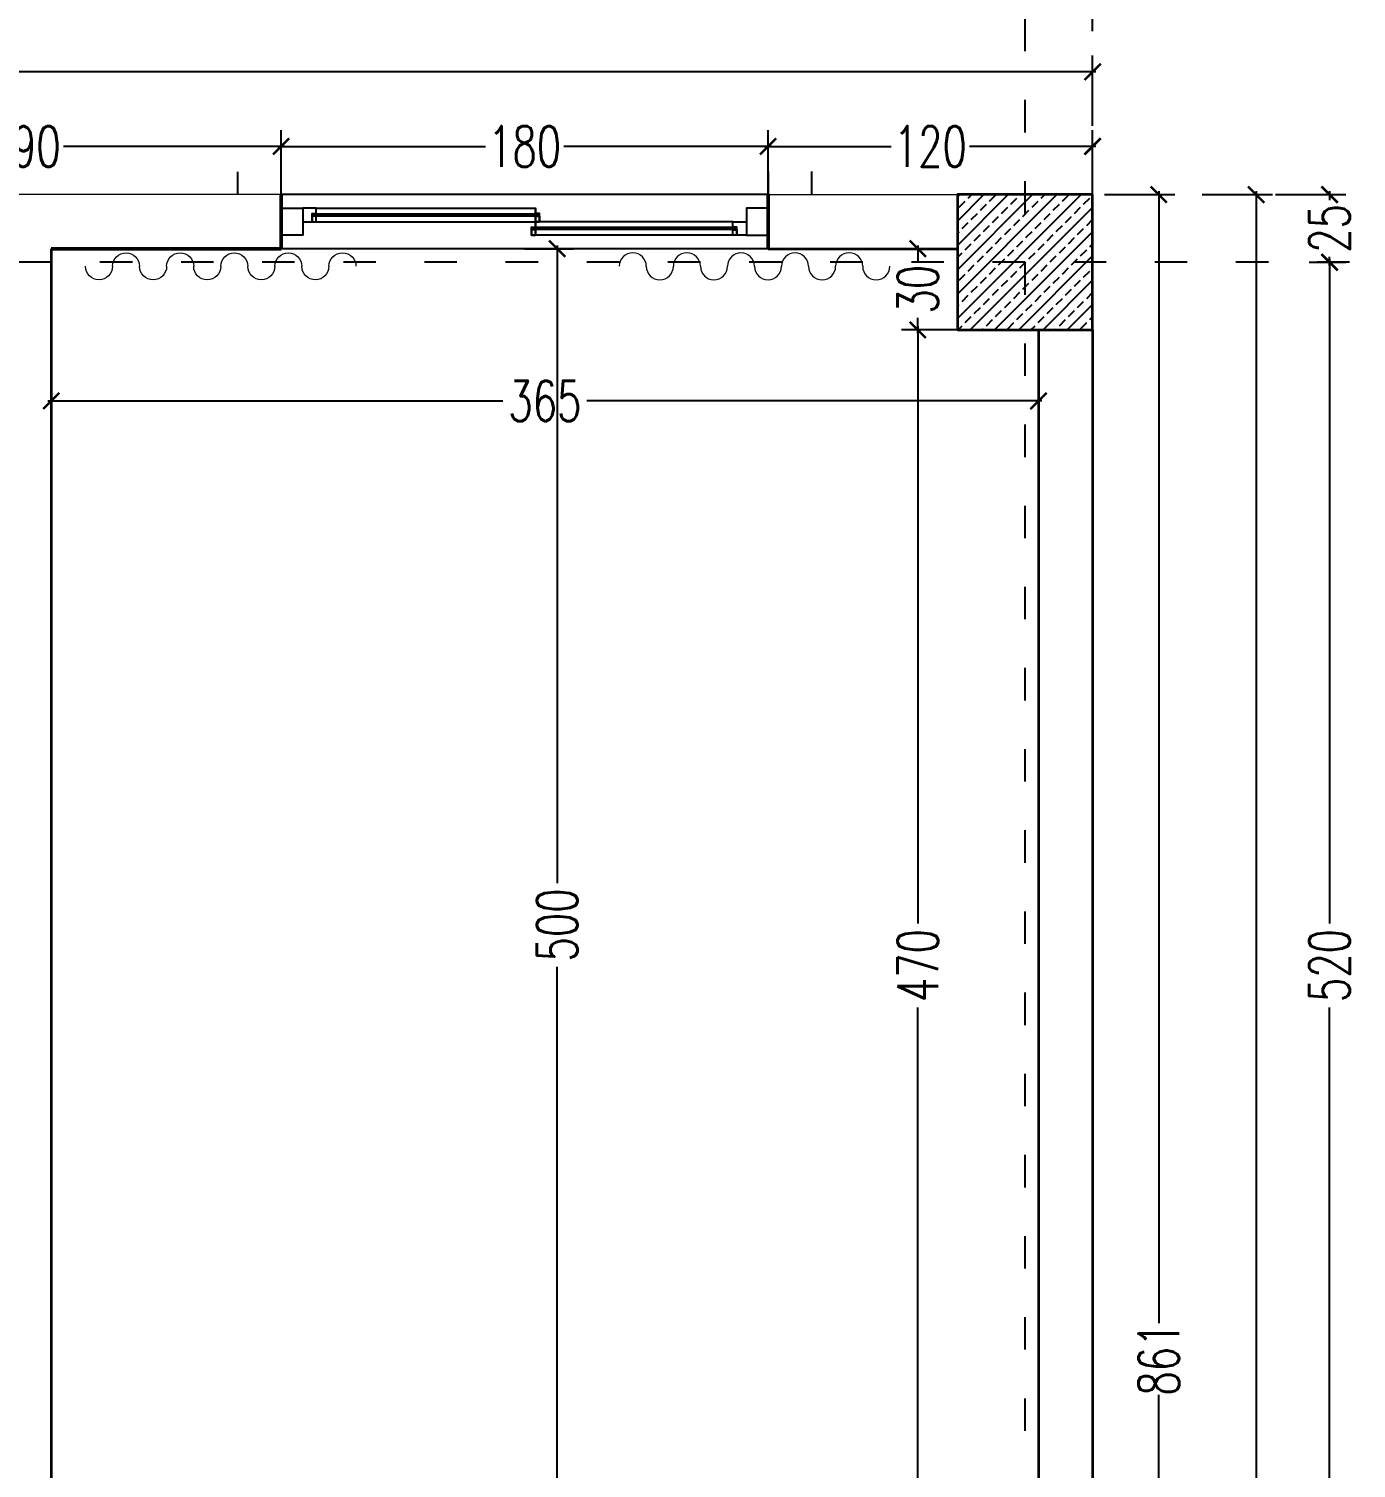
# Model space of a CAD drawing. Header units: centimetres. Extents: x -3207095 to 15275363, y -32656 to 4798027.
# Drawn here: x 701402 to 701893, y 4439414 to 4439946 of the extents above; entities that cross this region are included whole.
import ezdxf

# ---------------------------------------------------------------- set-up
doc = ezdxf.new("R2010")
doc.units = ezdxf.units.CM
doc.linetypes.add('ACAD_ISO03W100', pattern=[30, 12, -18])
doc.linetypes.add('DUZ', pattern=[500, 500])
doc.layers.get('0').update_dxf_attribs({"color": 1, "linetype": 'DUZ'})
for name, color, linetype in [('AGAC', 116, 'Continuous'), ('DIM', 1, 'DUZ'), ('KOLTAR_F', 145, 'Continuous'), ('PEN', 161, 'Continuous'), ('söve', 26, 'DUZ')]:
    doc.layers.add(name, color=color, linetype=linetype)
for name, color, linetype, lineweight in [('cam', 143, 'Continuous', 20), ('DUV', 220, 'Continuous', 50), ('DUVAR', 7, 'Continuous', 35), ('FE_PERDE', 205, 'Continuous', 15), ('gor25', 142, 'Continuous', 25), ('iç duvar', 7, 'Continuous', 50), ('KOLON_F', 3, 'Continuous', 35)]:
    doc.layers.add(name, color=color, linetype=linetype, lineweight=lineweight)
doc.styles.add('DIM', font='ROMANSTW.SHX', dxfattribs={"width": 0.7})
doc.dimstyles.new('1_100', dxfattribs={"dimtxt": 15, "dimasz": 6, "dimexe": 6, "dimexo": 0, "dimgap": 2, "dimtad": 0, "dimdec": 1, "dimzin": 11, "dimdsep": 46, "dimtxsty": 'DIM', "dimblk": 'ARCHTICK', "dimcen": 3, "dimdle": 1.25, "dimclrt": 2, "dimadec": 0, "dimazin": 0, "dimtfac": 1.25, "dimtdec": 1, "dimtix": 1, "dimtofl": 0, "dimtmove": 1, "dimatfit": 3, "dimldrblk": 'ARCHTICK', "dimfxl": 20, "dimfxlon": 1, "dimtolj": 1, "dimtzin": 0, "dimarcsym": 0})

# ---------------------------------------------------------------- blocks, each defined once
blk = doc.blocks.new('GEN_BLOCK00601')
at = {"linetype": 'Continuous', "ltscale": 50}
for centre, start, end in [((50, 50), 0, 180), ((250, 50), 0, 180), ((450, 50), 0, 180), ((650, 50), 0, 180), ((850, 50), 0, 180), ((150, 50), 180, 0), ((350, 50), 180, 0), ((550, 50), 180, 0), ((750, 50), 180, 0), ((950, 50), 180, 0)]:
    blk.add_arc(centre, 50, start, end, dxfattribs=at)
for tag in ['Sfb', 'FLOOR']:
    blk.add_attdef(tag, (0, 0), '', height=1)
blk = doc.blocks.new('_ArchTick')
at = {"color": 0, "linetype": 'ByBlock', "const_width": 0.15}
blk.add_lwpolyline([(-0.5, -0.5), (0.5, 0.5)], dxfattribs=at)
blk = doc.blocks.new('*D4810')
at = {"layer": 'Defpoints', "color": 0, "linetype": 'Continuous', "lineweight": 5, "transparency": 16777216}
for p in [(701495.1, 4439902.39), (701305.1, 4439884.58), (701495.1, 4439884.58)]:
    blk.add_point(p, dxfattribs=at)
at = {"layer": 'DIM', "color": 0, "linetype": 'Continuous', "lineweight": -2, "transparency": 16777216}
for p, q in [((701305.1, 4439884.58), (701305.1, 4439908.39)), ((701495.1, 4439884.58), (701495.1, 4439908.39)), ((701303.85, 4439902.39), (701385.6, 4439902.39)), ((701496.35, 4439902.39), (701414.6, 4439902.39))]:
    blk.add_line(p, q, dxfattribs=at)
at = {"layer": 'DIM', "color": 0, "linetype": 'Continuous', "lineweight": -2, "transparency": 16777216, "xscale": 6, "yscale": 6, "zscale": 6, "rotation": 180}
blk.add_blockref('_ArchTick', (701305.1, 4439902.39), dxfattribs=at)
at = {"layer": 'DIM', "color": 0, "linetype": 'Continuous', "lineweight": -2, "transparency": 16777216, "xscale": 6, "yscale": 6, "zscale": 6}
blk.add_blockref('_ArchTick', (701495.1, 4439902.39), dxfattribs=at)
at = {"layer": 'DIM', "color": 2, "linetype": 'Continuous', "lineweight": 5, "transparency": 16777216, "insert": (701400.1, 4439902.39), "char_height": 15, "attachment_point": 5, "style": 'DIM'}
blk.add_mtext('\\A1;190', dxfattribs=at)
blk = doc.blocks.new('*D4811')
at = {"layer": 'Defpoints', "color": 0, "linetype": 'Continuous', "lineweight": 5, "transparency": 16777216}
for p in [(701675.1, 4439902.39), (701495.1, 4439884.58), (701675.1, 4439884.58)]:
    blk.add_point(p, dxfattribs=at)
at = {"layer": 'DIM', "color": 0, "linetype": 'Continuous', "lineweight": -2, "transparency": 16777216}
for p, q in [((701495.1, 4439884.58), (701495.1, 4439908.39)), ((701675.1, 4439884.58), (701675.1, 4439908.39)), ((701493.85, 4439902.39), (701570.6, 4439902.39)), ((701676.35, 4439902.39), (701599.6, 4439902.39))]:
    blk.add_line(p, q, dxfattribs=at)
at = {"layer": 'DIM', "color": 0, "linetype": 'Continuous', "lineweight": -2, "transparency": 16777216, "xscale": 6, "yscale": 6, "zscale": 6, "rotation": 180}
blk.add_blockref('_ArchTick', (701495.1, 4439902.39), dxfattribs=at)
at = {"layer": 'DIM', "color": 0, "linetype": 'Continuous', "lineweight": -2, "transparency": 16777216, "xscale": 6, "yscale": 6, "zscale": 6}
blk.add_blockref('_ArchTick', (701675.1, 4439902.39), dxfattribs=at)
at = {"layer": 'DIM', "color": 2, "linetype": 'Continuous', "lineweight": 5, "transparency": 16777216, "insert": (701585.1, 4439902.39), "char_height": 15, "attachment_point": 5, "style": 'DIM'}
blk.add_mtext('\\A1;180', dxfattribs=at)
blk = doc.blocks.new('*D4812')
at = {"layer": 'Defpoints', "color": 0, "linetype": 'Continuous', "lineweight": 5, "transparency": 16777216}
for p in [(701795.1, 4439902.39), (701675.1, 4439884.58), (701795.1, 4439884.58)]:
    blk.add_point(p, dxfattribs=at)
at = {"layer": 'DIM', "color": 0, "linetype": 'Continuous', "lineweight": -2, "transparency": 16777216}
for p, q in [((701675.1, 4439884.58), (701675.1, 4439908.39)), ((701795.1, 4439884.58), (701795.1, 4439908.39)), ((701673.85, 4439902.39), (701720.6, 4439902.39)), ((701796.35, 4439902.39), (701749.6, 4439902.39))]:
    blk.add_line(p, q, dxfattribs=at)
at = {"layer": 'DIM', "color": 0, "linetype": 'Continuous', "lineweight": -2, "transparency": 16777216, "xscale": 6, "yscale": 6, "zscale": 6, "rotation": 180}
blk.add_blockref('_ArchTick', (701675.1, 4439902.39), dxfattribs=at)
at = {"layer": 'DIM', "color": 0, "linetype": 'Continuous', "lineweight": -2, "transparency": 16777216, "xscale": 6, "yscale": 6, "zscale": 6}
blk.add_blockref('_ArchTick', (701795.1, 4439902.39), dxfattribs=at)
at = {"layer": 'DIM', "color": 2, "linetype": 'Continuous', "lineweight": 5, "transparency": 16777216, "insert": (701735.1, 4439902.39), "char_height": 15, "attachment_point": 5, "style": 'DIM'}
blk.add_mtext('\\A1;120', dxfattribs=at)
blk = doc.blocks.new('*D4823')
at = {"layer": 'Defpoints', "color": 0, "linetype": 'Continuous', "lineweight": 5, "transparency": 16777216}
for p in [(701795.1, 4439964.98), (701770.1, 4439953.15), (701795.1, 4439908.39)]:
    blk.add_point(p, dxfattribs=at)
at = {"layer": 'DIM', "color": 0, "linetype": 'Continuous', "lineweight": -2, "transparency": 16777216}
for p, q in [((701770.1, 4439953.15), (701770.1, 4439970.98)), ((701795.1, 4439944.98), (701795.1, 4439970.98)), ((701768.85, 4439964.98), (701772.1, 4439964.98)), ((701796.35, 4439964.98), (701793.1, 4439964.98))]:
    blk.add_line(p, q, dxfattribs=at)
at = {"layer": 'DIM', "color": 0, "linetype": 'Continuous', "lineweight": -2, "transparency": 16777216, "xscale": 6, "yscale": 6, "zscale": 6, "rotation": 180}
blk.add_blockref('_ArchTick', (701770.1, 4439964.98), dxfattribs=at)
at = {"layer": 'DIM', "color": 0, "linetype": 'Continuous', "lineweight": -2, "transparency": 16777216, "xscale": 6, "yscale": 6, "zscale": 6}
blk.add_blockref('_ArchTick', (701795.1, 4439964.98), dxfattribs=at)
at = {"layer": 'DIM', "color": 2, "linetype": 'Continuous', "lineweight": 5, "transparency": 16777216, "insert": (701782.6, 4439964.98), "char_height": 15, "attachment_point": 5, "style": 'DIM'}
blk.add_mtext('\\A1;25', dxfattribs=at)
blk = doc.blocks.new('*D4824')
at = {"layer": 'Defpoints', "color": 0, "linetype": 'Continuous', "lineweight": 5, "transparency": 16777216}
for p in [(698045.1, 4439929.99), (698045.1, 4439908.39), (701795.1, 4439908.39)]:
    blk.add_point(p, dxfattribs=at)
at = {"layer": 'DIM', "color": 0, "linetype": 'Continuous', "lineweight": -2, "transparency": 16777216}
for p, q in [((698045.1, 4439909.99), (698045.1, 4439935.99)), ((701795.1, 4439909.99), (701795.1, 4439935.99)), ((698043.85, 4439929.99), (699899.6, 4439929.99)), ((701796.35, 4439929.99), (699940.6, 4439929.99))]:
    blk.add_line(p, q, dxfattribs=at)
at = {"layer": 'DIM', "color": 0, "linetype": 'Continuous', "lineweight": -2, "transparency": 16777216, "xscale": 6, "yscale": 6, "zscale": 6, "rotation": 180}
blk.add_blockref('_ArchTick', (698045.1, 4439929.99), dxfattribs=at)
at = {"layer": 'DIM', "color": 0, "linetype": 'Continuous', "lineweight": -2, "transparency": 16777216, "xscale": 6, "yscale": 6, "zscale": 6}
blk.add_blockref('_ArchTick', (701795.1, 4439929.99), dxfattribs=at)
at = {"layer": 'DIM', "color": 2, "linetype": 'Continuous', "lineweight": 5, "transparency": 16777216, "insert": (699920.1, 4439929.99), "char_height": 15, "attachment_point": 5, "style": 'DIM'}
blk.add_mtext('\\A1;3750', dxfattribs=at)
blk = doc.blocks.new('*D5183')
at = {"layer": 'Defpoints', "color": 0, "linetype": 'Continuous', "lineweight": 5, "transparency": 16777216}
for p in [(701795.1, 4439884.58), (701819.55, 4439884.58), (701795.1, 4439023.59)]:
    blk.add_point(p, dxfattribs=at)
at = {"layer": 'DIM', "color": 0, "linetype": 'Continuous', "lineweight": -2, "transparency": 16777216}
for p, q in [((701819.55, 4439885.83), (701819.55, 4439467.33)), ((701799.55, 4439884.58), (701825.55, 4439884.58)), ((701819.55, 4439022.34), (701819.55, 4439440.83)), ((701799.55, 4439023.59), (701825.55, 4439023.59))]:
    blk.add_line(p, q, dxfattribs=at)
at = {"layer": 'DIM', "color": 0, "linetype": 'Continuous', "lineweight": -2, "transparency": 16777216, "xscale": 6, "yscale": 6, "zscale": 6}
for p, rotation in [((701819.55, 4439884.58), 90), ((701819.55, 4439023.59), 270)]:
    blk.add_blockref('_ArchTick', p, dxfattribs=dict(at, rotation=rotation))
at = {"layer": 'DIM', "color": 2, "linetype": 'Continuous', "lineweight": 5, "transparency": 16777216, "insert": (701819.55, 4439454.08), "char_height": 15, "attachment_point": 5, "rotation": 90, "style": 'DIM'}
blk.add_mtext('\\A1;861', dxfattribs=at)
blk = doc.blocks.new('*D5184')
at = {"layer": 'Defpoints', "color": 0, "linetype": 'Continuous', "lineweight": 5, "transparency": 16777216}
for p in [(701875.12, 4439859.58), (701875.12, 4439339.58), (701882.71, 4439339.58)]:
    blk.add_point(p, dxfattribs=at)
at = {"layer": 'DIM', "color": 0, "linetype": 'Continuous', "lineweight": -2, "transparency": 16777216}
for p, q in [((701875.12, 4439859.58), (701888.71, 4439859.58)), ((701882.71, 4439860.83), (701882.71, 4439615.08)), ((701882.71, 4439338.33), (701882.71, 4439584.08)), ((701875.12, 4439339.58), (701888.71, 4439339.58))]:
    blk.add_line(p, q, dxfattribs=at)
at = {"layer": 'DIM', "color": 0, "linetype": 'Continuous', "lineweight": -2, "transparency": 16777216, "xscale": 6, "yscale": 6, "zscale": 6}
for p, rotation in [((701882.71, 4439859.58), 90), ((701882.71, 4439339.58), 270)]:
    blk.add_blockref('_ArchTick', p, dxfattribs=dict(at, rotation=rotation))
at = {"layer": 'DIM', "color": 2, "linetype": 'Continuous', "lineweight": 5, "transparency": 16777216, "insert": (701882.71, 4439599.58), "char_height": 15, "attachment_point": 5, "rotation": 90, "style": 'DIM'}
blk.add_mtext('\\A1;520', dxfattribs=at)
blk = doc.blocks.new('*D5185')
at = {"layer": 'Defpoints', "color": 0, "linetype": 'Continuous', "lineweight": 5, "transparency": 16777216}
for p in [(701825.55, 4439884.58), (701882.71, 4439884.58), (701875.12, 4439859.58)]:
    blk.add_point(p, dxfattribs=at)
at = {"layer": 'DIM', "color": 0, "linetype": 'Continuous', "lineweight": -2, "transparency": 16777216}
for p, q in [((701882.71, 4439885.83), (701882.71, 4439882.58)), ((701862.71, 4439884.58), (701888.71, 4439884.58)), ((701875.12, 4439859.58), (701888.71, 4439859.58)), ((701882.71, 4439858.33), (701882.71, 4439861.58))]:
    blk.add_line(p, q, dxfattribs=at)
at = {"layer": 'DIM', "color": 0, "linetype": 'Continuous', "lineweight": -2, "transparency": 16777216, "xscale": 6, "yscale": 6, "zscale": 6}
for p, rotation in [((701882.71, 4439884.58), 90), ((701882.71, 4439859.58), 270)]:
    blk.add_blockref('_ArchTick', p, dxfattribs=dict(at, rotation=rotation))
at = {"layer": 'DIM', "color": 2, "linetype": 'Continuous', "lineweight": 5, "transparency": 16777216, "insert": (701882.71, 4439872.08), "char_height": 15, "attachment_point": 5, "rotation": 90, "style": 'DIM'}
blk.add_mtext('\\A1;25', dxfattribs=at)
blk = doc.blocks.new('*D5191')
at = {"layer": 'Defpoints', "color": 0, "linetype": 'Continuous', "lineweight": 5, "transparency": 16777216}
for p in [(701825.72, 4439884.58), (701855.58, 4439884.58), (701825.72, 4436944.58)]:
    blk.add_point(p, dxfattribs=at)
at = {"layer": 'DIM', "color": 0, "linetype": 'Continuous', "lineweight": -2, "transparency": 16777216}
for p, q in [((701855.58, 4439885.83), (701855.58, 4438435.08)), ((701835.58, 4439884.58), (701861.58, 4439884.58)), ((701855.58, 4436943.33), (701855.58, 4438394.08)), ((701835.58, 4436944.58), (701861.58, 4436944.58))]:
    blk.add_line(p, q, dxfattribs=at)
at = {"layer": 'DIM', "color": 0, "linetype": 'Continuous', "lineweight": -2, "transparency": 16777216, "xscale": 6, "yscale": 6, "zscale": 6}
for p, rotation in [((701855.58, 4439884.58), 90), ((701855.58, 4436944.58), 270)]:
    blk.add_blockref('_ArchTick', p, dxfattribs=dict(at, rotation=rotation))
at = {"layer": 'DIM', "color": 2, "linetype": 'Continuous', "lineweight": 5, "transparency": 16777216, "insert": (701855.58, 4438414.58), "char_height": 15, "attachment_point": 5, "rotation": 90, "style": 'DIM'}
blk.add_mtext('\\A1;2940', dxfattribs=at)
blk = doc.blocks.new('*D5005')
at = {"layer": 'Defpoints', "color": 0, "linetype": 'Continuous', "lineweight": 5, "transparency": 16777216}
for p in [(701730.47, 4439834.58), (701745.1, 4439834.58), (701745.1, 4439364.58)]:
    blk.add_point(p, dxfattribs=at)
at = {"layer": 'DIM', "color": 0, "linetype": 'Continuous', "lineweight": -2, "transparency": 16777216}
for p, q in [((701745.1, 4439834.58), (701724.47, 4439834.58)), ((701730.47, 4439835.83), (701730.47, 4439615.08)), ((701730.47, 4439363.33), (701730.47, 4439584.08)), ((701745.1, 4439364.58), (701724.47, 4439364.58))]:
    blk.add_line(p, q, dxfattribs=at)
at = {"layer": 'DIM', "color": 0, "linetype": 'Continuous', "lineweight": -2, "transparency": 16777216, "xscale": 6, "yscale": 6, "zscale": 6}
for p, rotation in [((701730.47, 4439834.58), 90), ((701730.47, 4439364.58), 270)]:
    blk.add_blockref('_ArchTick', p, dxfattribs=dict(at, rotation=rotation))
at = {"layer": 'DIM', "color": 2, "linetype": 'Continuous', "lineweight": 5, "transparency": 16777216, "insert": (701730.47, 4439599.58), "char_height": 15, "attachment_point": 5, "rotation": 90, "style": 'DIM'}
blk.add_mtext('\\A1;470', dxfattribs=at)
blk = doc.blocks.new('*D5006')
at = {"layer": 'Defpoints', "color": 0, "linetype": 'Continuous', "lineweight": 5, "transparency": 16777216}
for p in [(701730.47, 4439864.58), (701745.1, 4439864.58), (701745.1, 4439834.58)]:
    blk.add_point(p, dxfattribs=at)
at = {"layer": 'DIM', "color": 0, "linetype": 'Continuous', "lineweight": -2, "transparency": 16777216}
for p, q in [((701745.1, 4439864.58), (701724.47, 4439864.58)), ((701730.47, 4439865.83), (701730.47, 4439860.08)), ((701730.47, 4439833.33), (701730.47, 4439839.08)), ((701745.1, 4439834.58), (701724.47, 4439834.58))]:
    blk.add_line(p, q, dxfattribs=at)
at = {"layer": 'DIM', "color": 0, "linetype": 'Continuous', "lineweight": -2, "transparency": 16777216, "xscale": 6, "yscale": 6, "zscale": 6}
for p, rotation in [((701730.47, 4439864.58), 90), ((701730.47, 4439834.58), 270)]:
    blk.add_blockref('_ArchTick', p, dxfattribs=dict(at, rotation=rotation))
at = {"layer": 'DIM', "color": 2, "linetype": 'Continuous', "lineweight": 5, "transparency": 16777216, "insert": (701730.47, 4439849.58), "char_height": 15, "attachment_point": 5, "rotation": 90, "style": 'DIM'}
blk.add_mtext('\\A1;30', dxfattribs=at)
blk = doc.blocks.new('*D5010')
at = {"layer": 'Defpoints', "color": 0, "linetype": 'Continuous', "lineweight": 5, "transparency": 16777216}
for p in [(701585.1, 4439864.58), (701597.14, 4439864.58), (701585.1, 4439364.58)]:
    blk.add_point(p, dxfattribs=at)
at = {"layer": 'DIM', "color": 0, "linetype": 'Continuous', "lineweight": -2, "transparency": 16777216}
for p, q in [((701585.1, 4439864.58), (701603.14, 4439864.58)), ((701597.14, 4439865.83), (701597.14, 4439630.08)), ((701597.14, 4439363.33), (701597.14, 4439599.08)), ((701585.1, 4439364.58), (701603.14, 4439364.58))]:
    blk.add_line(p, q, dxfattribs=at)
at = {"layer": 'DIM', "color": 0, "linetype": 'Continuous', "lineweight": -2, "transparency": 16777216, "xscale": 6, "yscale": 6, "zscale": 6}
for p, rotation in [((701597.14, 4439864.58), 90), ((701597.14, 4439364.58), 270)]:
    blk.add_blockref('_ArchTick', p, dxfattribs=dict(at, rotation=rotation))
at = {"layer": 'DIM', "color": 2, "linetype": 'Continuous', "lineweight": 5, "transparency": 16777216, "insert": (701597.14, 4439614.58), "char_height": 15, "attachment_point": 5, "rotation": 90, "style": 'DIM'}
blk.add_mtext('\\A1;500', dxfattribs=at)
blk = doc.blocks.new('*D5014')
at = {"layer": 'Defpoints', "color": 0, "linetype": 'Continuous', "lineweight": 5, "transparency": 16777216}
for p in [(701410.1, 4439808.3), (701410.1, 4439801.15), (701775.1, 4439801.15)]:
    blk.add_point(p, dxfattribs=at)
at = {"layer": 'DIM', "color": 0, "linetype": 'Continuous', "lineweight": -2, "transparency": 16777216}
for p, q in [((701410.1, 4439801.15), (701410.1, 4439814.3)), ((701775.1, 4439801.15), (701775.1, 4439814.3)), ((701408.85, 4439808.3), (701577.1, 4439808.3)), ((701776.35, 4439808.3), (701608.1, 4439808.3))]:
    blk.add_line(p, q, dxfattribs=at)
at = {"layer": 'DIM', "color": 0, "linetype": 'Continuous', "lineweight": -2, "transparency": 16777216, "xscale": 6, "yscale": 6, "zscale": 6, "rotation": 180}
blk.add_blockref('_ArchTick', (701410.1, 4439808.3), dxfattribs=at)
at = {"layer": 'DIM', "color": 0, "linetype": 'Continuous', "lineweight": -2, "transparency": 16777216, "xscale": 6, "yscale": 6, "zscale": 6}
blk.add_blockref('_ArchTick', (701775.1, 4439808.3), dxfattribs=at)
at = {"layer": 'DIM', "color": 2, "linetype": 'Continuous', "lineweight": 5, "transparency": 16777216, "insert": (701592.6, 4439808.3), "char_height": 15, "attachment_point": 5, "style": 'DIM'}
blk.add_mtext('\\A1;365', dxfattribs=at)

msp = doc.modelspace()

# ---------------------------------------------------------------- hatches: boundary and pattern name
at = {"layer": 'KOLTAR_F'}
h = msp.add_hatch(dxfattribs=at)
h.set_pattern_fill('ANSI33', color=256, style=0)
h.set_pattern_definition([(45, (37461.6195, -64527.8906), (-4.4901280605, 4.4901280605), []), (45, (37466.1096, -64527.8906), (-4.4901280605, 4.4901280605), [3.175, -1.5875])])
h.paths.add_polyline_path([(701795.1, 4439884.58), (701745.1, 4439884.58), (701745.1, 4439834.58), (701795.1, 4439834.58)])

# ---------------------------------------------------------------- linework, layer by layer
at = {"color": 232, "linetype": 'ACAD_ISO03W100'}
for p, q in [((701770.1, 4439979.58), (701770.1, 4436849.58)), ((701890.1, 4439859.58), (697950.1, 4439859.58))]:
    msp.add_line(p, q, dxfattribs=at)
at = {"layer": 'AGAC'}
for p, q in [((701675.1, 4439884.58), (701495.1, 4439884.58)), ((701675.1, 4439864.58), (701495.1, 4439864.58))]:
    msp.add_line(p, q, dxfattribs=at)
at = {"layer": 'cam'}
for p, q in [((701506.6, 4439877.58), (701590.6, 4439877.58)), ((701506.6, 4439877.08), (701590.6, 4439877.08)), ((701506.6, 4439876.58), (701590.6, 4439876.58)), ((701663.6, 4439872.58), (701587.6, 4439872.58)), ((701663.6, 4439872.08), (701587.6, 4439872.08)), ((701663.6, 4439871.58), (701587.6, 4439871.58))]:
    msp.add_line(p, q, dxfattribs=at)
at = {"layer": 'DUV'}
for p, q in [((701495.1, 4439864.58), (701495.1, 4439884.58)), ((701675.1, 4439864.58), (701675.1, 4439884.58)), ((701495.1, 4439864.58), (701410.1, 4439864.58))]:
    msp.add_line(p, q, dxfattribs=at)
at = {"layer": 'DUVAR'}
for p, q in [((701495.1, 4439864.58), (701495.1, 4439884.58)), ((701675.1, 4439864.58), (701675.1, 4439884.58)), ((701410.1, 4439864.58), (701410.1, 4439364.58)), ((701410.1, 4439864.58), (701495.1, 4439864.58)), ((701675.1, 4439864.58), (701745.1, 4439864.58)), ((701775.1, 4439834.58), (701775.1, 4439364.58)), ((701795.1, 4439834.58), (701795.1, 4439364.58))]:
    msp.add_line(p, q, dxfattribs=at)
at = {"layer": 'gor25'}
for p, q in [((701508.1, 4439879.58), (701589.1, 4439879.58)), ((701508.1, 4439874.58), (701589.1, 4439874.58)), ((701662.1, 4439874.58), (701589.1, 4439874.58)), ((701662.1, 4439869.58), (701589.1, 4439869.58))]:
    msp.add_line(p, q, dxfattribs=at)
at = {"layer": 'iç duvar', "color": 7, "lineweight": 18}
for p, q in [((701495.1, 4439884.58), (701305.1, 4439884.58)), ((701675.1, 4439884.58), (701745.1, 4439884.58))]:
    msp.add_line(p, q, dxfattribs=at)
at = {"layer": 'KOLON_F'}
msp.add_lwpolyline([(701795.1, 4439884.58), (701745.1, 4439884.58), (701745.1, 4439834.58), (701795.1, 4439834.58)], close=True, dxfattribs=at)
at = {"layer": 'PEN'}
for points in [[(701503.1, 4439879.58), (701503.1, 4439879.58), (701503.1, 4439869.58), (701495.1, 4439869.58), (701495.1, 4439869.58), (701495.1, 4439879.58), (701495.1, 4439879.58), (701495.1, 4439879.58), (701503.1, 4439879.58)], [(701503.1, 4439879.58), (701503.1, 4439879.58), (701503.1, 4439874.58), (701506.6, 4439874.58), (701506.6, 4439876.58), (701506.6, 4439877.58), (701508.1, 4439877.58), (701508.1, 4439879.58), (701503.1, 4439879.58)], [(701506.6, 4439874.58), (701508.1, 4439874.58), (701508.1, 4439876.58), (701506.6, 4439876.58)], [(701589.1, 4439879.58), (701589.1, 4439879.58), (701589.1, 4439874.58), (701590.6, 4439874.58), (701590.6, 4439876.58), (701590.6, 4439877.58), (701589.1, 4439877.58), (701589.1, 4439879.58), (701589.1, 4439879.58)], [(701590.6, 4439874.58), (701589.1, 4439874.58), (701589.1, 4439876.58), (701590.6, 4439876.58)], [(701667.1, 4439879.58), (701667.1, 4439879.58), (701667.1, 4439869.58), (701675.1, 4439869.58), (701675.1, 4439869.58), (701675.1, 4439879.58), (701675.1, 4439879.58), (701675.1, 4439879.58), (701667.1, 4439879.58)], [(701589.1, 4439874.58), (701589.1, 4439874.58), (701589.1, 4439869.58), (701587.6, 4439869.58), (701587.6, 4439871.58), (701587.6, 4439872.58), (701589.1, 4439872.58), (701589.1, 4439874.58), (701589.1, 4439874.58)], [(701587.6, 4439869.58), (701589.1, 4439869.58), (701589.1, 4439871.58), (701587.6, 4439871.58)], [(701667.1, 4439874.58), (701667.1, 4439874.58), (701667.1, 4439869.58), (701663.6, 4439869.58), (701663.6, 4439871.58), (701663.6, 4439872.58), (701662.1, 4439872.58), (701662.1, 4439874.58), (701667.1, 4439874.58)], [(701663.6, 4439869.58), (701662.1, 4439869.58), (701662.1, 4439871.58), (701663.6, 4439871.58)]]:
    msp.add_lwpolyline(points, close=True, dxfattribs=at)
at = {"layer": 'söve'}
for p, q in [((701478.97, 4439892.95), (701478.97, 4439884.58)), ((701675.1, 4439893.16), (701675.1, 4439884.58)), ((701691.23, 4439893.16), (701691.23, 4439884.58))]:
    msp.add_line(p, q, dxfattribs=at)

# ---------------------------------------------------------------- block references
at = {"layer": 'FE_PERDE', "extrusion": (0, 0, -1), "xscale": 0.100000202655411, "yscale": 0.100000202655411, "zscale": -0.100000202655411, "rotation": 180}
msp.add_blockref('GEN_BLOCK00601', (-701422.77, 4439863.08), dxfattribs=at)
at = {"layer": 'FE_PERDE', "xscale": 0.100000202655411, "yscale": 0.100000202655411, "zscale": 0.100000202655411, "rotation": 180}
msp.add_blockref('GEN_BLOCK00601', (701720.1, 4439863.08), dxfattribs=at)

# ---------------------------------------------------------------- dimensions: what is measured, and where the dimension line sits
at = {"layer": 'DIM', "linetype": 'Continuous', "lineweight": 5}
for base, p1, p2, picture, middle in [((701795.1, 4439964.98), (701770.1, 4439953.15), (701795.1, 4439908.39), '*D4823', (701782.6, 4439964.98)), ((698045.1, 4439929.99), (701795.1, 4439908.39), (698045.1, 4439908.39), '*D4824', (699920.1, 4439929.99)), ((701495.1, 4439902.39), (701305.1, 4439884.58), (701495.1, 4439884.58), '*D4810', (701400.1, 4439902.39)), ((701675.1, 4439902.39), (701495.1, 4439884.58), (701675.1, 4439884.58), '*D4811', (701585.1, 4439902.39)), ((701795.1, 4439902.39), (701675.1, 4439884.58), (701795.1, 4439884.58), '*D4812', (701735.1, 4439902.39))]:
    dim = msp.add_linear_dim(base=base, p1=p1, p2=p2, dimstyle='1_100', dxfattribs=at)
    dim.commit()
    dim.dimension.update_dxf_attribs({"geometry": picture, "text_midpoint": middle})
for base, p1, p2, angle, picture, middle in [((701819.55, 4439884.58), (701795.1, 4439023.59), (701795.1, 4439884.58), 90, '*D5183', (701819.55, 4439454.08)), ((701882.71, 4439884.58), (701875.12, 4439859.58), (701825.55, 4439884.58), 90, '*D5185', (701882.71, 4439872.08)), ((701855.58, 4439884.58), (701825.72, 4436944.58), (701825.72, 4439884.58), 90, '*D5191', (701855.58, 4438414.58)), ((701597.14, 4439864.58), (701585.1, 4439364.58), (701585.1, 4439864.58), 90, '*D5010', (701597.14, 4439614.58)), ((701730.47, 4439864.58), (701745.1, 4439834.58), (701745.1, 4439864.58), 90, '*D5006', (701730.47, 4439849.58)), ((701882.71, 4439339.58), (701875.12, 4439859.58), (701875.12, 4439339.58), 90, '*D5184', (701882.71, 4439599.58)), ((701730.47, 4439834.58), (701745.1, 4439364.58), (701745.1, 4439834.58), 90, '*D5005', (701730.47, 4439599.58)), ((701410.1, 4439808.3), (701775.1, 4439801.15), (701410.1, 4439801.15), 180, '*D5014', (701592.6, 4439808.3))]:
    dim = msp.add_linear_dim(base=base, p1=p1, p2=p2, angle=angle, dimstyle='1_100', dxfattribs=at)
    dim.commit()
    dim.dimension.update_dxf_attribs({"geometry": picture, "text_midpoint": middle})

doc.saveas('drawing.dxf')
